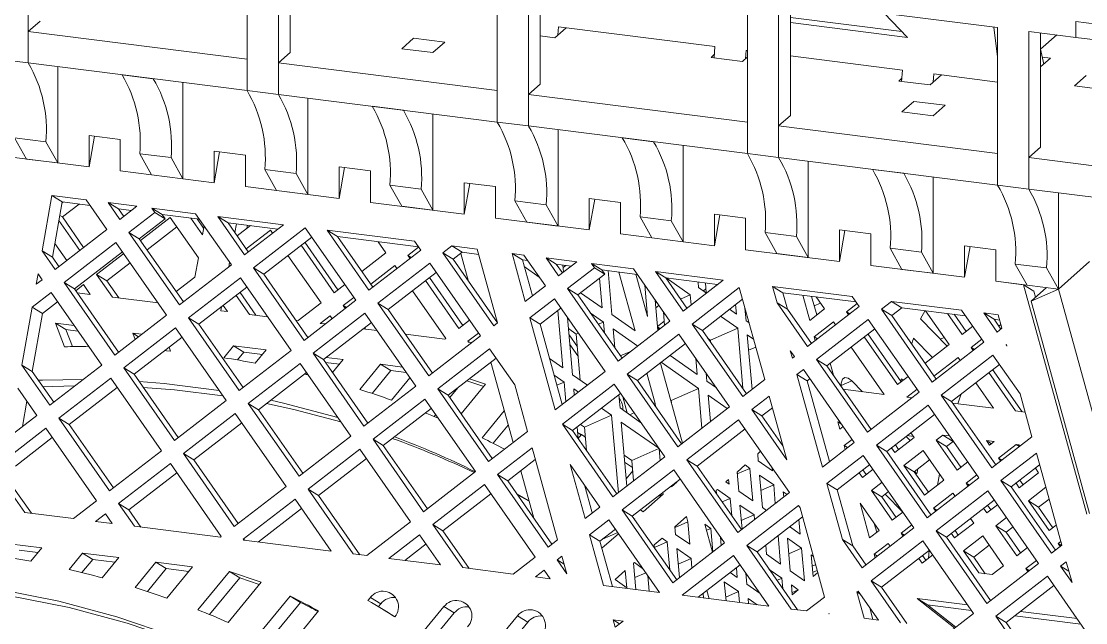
# Model space of a CAD drawing. Header units: millimetres. Extents: x 6136 to 7046, y 1563 to 2173.
# Drawn here: x 6877.74 to 6912.13, y 1695.56 to 1714.99 of the extents above; entities that cross this region are included whole.
import ezdxf

# ---------------------------------------------------------------- set-up
doc = ezdxf.new("R2010")
doc.units = ezdxf.units.MM
doc.header["$LTSCALE"] = 0.5
doc.layers.get('0').update_dxf_attribs({"color": 255})

# ---------------------------------------------------------------- blocks, each defined once
blk = doc.blocks.new('eiffel')
at = {"color": 3, "linetype": 'Continuous', "lineweight": 15}
for p, q in [((-17.86, -141.436), (-17.86, -134.365)), ((-8.038, -135.602), (-8.038, -142.673)), ((-6.635, -142.85), (-6.635, -135.779)), ((-6.105, -140.968), (-6.105, -135.846)), ((3.187, -137.017), (3.187, -144.088)), ((4.59, -144.264), (4.59, -137.193)), ((5.12, -142.383), (5.12, -137.26)), ((14.412, -138.431), (14.412, -145.502)), ((15.815, -138.608), (25.637, -139.845)), ((15.815, -145.679), (15.815, -138.608)), ((16.345, -143.797), (16.345, -138.674)), ((21.348, -140.032), (16.345, -139.401)), ((21.597, -140.288), (20.543, -139.203)), ((-17.86, -140.022), (-17.33, -139.554)), ((6.281, -139.853), (5.77, -140.303)), ((5.938, -139.81), (5.91, -140.18)), ((5.938, -139.81), (12.953, -140.694)), ((21.597, -140.288), (16.345, -139.626)), ((25.637, -141.16), (25.477, -139.825)), ((25.637, -139.845), (25.637, -146.916)), ((29.145, -140.287), (29.145, -139.58)), ((29.145, -139.58), (30.548, -139.757)), ((-17.86, -140.022), (-8.038, -141.259)), ((-17.86, -141.436), (-17.86, -140.022)), ((-0.57, -140.329), (-1.1, -140.797)), ((0.834, -140.506), (-0.57, -140.329)), ((5.77, -140.303), (5.12, -140.221)), ((27.04, -140.022), (29.145, -140.287)), ((27.04, -147.093), (27.04, -140.022)), ((27.57, -145.211), (27.57, -140.089)), ((28.298, -140.18), (27.571, -140.822)), ((30.548, -140.464), (29.145, -140.287)), ((0.303, -140.974), (-1.1, -140.797)), ((0.834, -140.506), (0.303, -140.974)), ((12.915, -141.203), (12.953, -140.694)), ((14.357, -140.871), (14.329, -141.241)), ((14.357, -140.871), (14.412, -140.878)), ((27.71, -141.491), (27.571, -140.822)), ((-19.263, -141.259), (-17.86, -141.436)), ((-8.038, -142.673), (-8.038, -141.259)), ((-6.635, -141.436), (-6.105, -140.968)), ((12.786, -141.187), (12.926, -141.064)), ((14.189, -141.364), (12.786, -141.187)), ((14.412, -141.168), (14.189, -141.364)), ((16.345, -141.121), (21.372, -141.755)), ((27.57, -141.615), (28.014, -141.223)), ((28.014, -141.223), (27.645, -141.177)), ((-17.86, -141.436), (-8.038, -142.673)), ((-16.534, -142.388), (-16.534, -141.603)), ((-6.635, -141.436), (3.187, -142.673)), ((-6.635, -142.85), (-6.635, -141.436)), ((21.334, -142.264), (21.372, -141.755)), ((-12.248, -142.143), (-13.651, -141.966)), ((-10.922, -143.095), (-10.922, -142.31)), ((21.205, -142.248), (21.344, -142.125)), ((22.608, -142.425), (21.205, -142.248)), ((23.118, -141.975), (22.608, -142.425)), ((22.775, -141.931), (22.747, -142.302)), ((22.775, -141.931), (25.637, -142.292)), ((29.614, -141.994), (29.084, -142.462)), ((-16.534, -144.509), (-16.534, -142.388)), ((-8.038, -142.673), (-6.635, -142.85)), ((3.187, -144.088), (3.187, -142.673)), ((4.59, -142.85), (5.12, -142.383)), ((29.084, -142.462), (30.47, -142.636)), ((-10.922, -145.217), (-10.922, -143.095)), ((-6.635, -142.85), (3.187, -144.088)), ((-5.309, -143.802), (-5.309, -143.017)), ((4.59, -142.85), (14.412, -144.088)), ((4.59, -144.264), (4.59, -142.85)), ((21.88, -143.158), (21.35, -143.626)), ((23.284, -143.335), (21.88, -143.158)), ((-1.023, -143.557), (-2.426, -143.381)), ((0.303, -144.509), (0.303, -143.724)), ((22.753, -143.802), (21.35, -143.626)), ((23.284, -143.335), (22.753, -143.802)), ((-5.309, -145.924), (-5.309, -143.802)), ((3.187, -144.088), (4.59, -144.264)), ((14.412, -145.502), (14.412, -144.088)), ((15.815, -144.264), (16.345, -143.797)), ((-16.534, -145.924), (-16.534, -144.509)), ((-13.728, -144.863), (-15.131, -144.686)), ((-15.131, -144.686), (-15.131, -146.1)), ((-15.131, -146.1), (-14.885, -144.717)), ((0.303, -146.631), (0.303, -144.509)), ((4.59, -144.264), (14.412, -145.502)), ((5.916, -145.217), (5.916, -144.431)), ((15.815, -144.264), (25.637, -145.502)), ((15.815, -145.679), (15.815, -144.264)), ((-17.064, -144.977), (-18.468, -144.8)), ((-18.468, -144.8), (-17.937, -145.747)), ((-17.064, -144.977), (-16.534, -145.924)), ((-13.728, -146.277), (-13.728, -144.863)), ((10.202, -144.972), (8.799, -144.795)), ((11.528, -145.924), (11.528, -145.139)), ((-15.131, -146.1), (-19.34, -145.57)), ((-11.452, -145.684), (-12.855, -145.507)), ((-12.855, -145.507), (-12.325, -146.454)), ((-10.922, -146.631), (-10.922, -145.217)), ((-8.115, -145.57), (-9.519, -145.393)), ((-9.519, -145.393), (-9.519, -146.807)), ((-9.519, -146.807), (-9.273, -145.424)), ((-8.115, -146.984), (-8.115, -145.57)), ((5.916, -147.338), (5.916, -145.217)), ((14.412, -145.502), (15.815, -145.679)), ((15.815, -145.679), (25.637, -146.916)), ((25.637, -146.916), (25.637, -145.502)), ((27.04, -145.679), (27.57, -145.211)), ((27.04, -145.679), (30.548, -146.121)), ((27.04, -147.093), (27.04, -145.679)), ((-16.534, -145.924), (-17.937, -145.747)), ((-11.452, -145.684), (-10.922, -146.631)), ((-5.309, -147.338), (-5.309, -145.924)), ((-2.503, -146.277), (-3.906, -146.1)), ((-3.906, -146.1), (-3.906, -147.515)), ((-3.906, -147.515), (-3.661, -146.131)), ((11.528, -148.045), (11.528, -145.924)), ((17.141, -146.631), (17.141, -145.846)), ((-9.519, -146.807), (-13.728, -146.277)), ((-10.922, -146.631), (-12.325, -146.454)), ((-5.84, -146.391), (-7.243, -146.215)), ((-7.243, -146.215), (-6.712, -147.161)), ((-5.84, -146.391), (-5.309, -147.338)), ((-2.503, -147.691), (-2.503, -146.277)), ((0.303, -148.045), (0.303, -146.631)), ((17.141, -148.752), (17.141, -146.631)), ((21.427, -146.386), (20.024, -146.209)), ((22.753, -147.338), (22.753, -146.553)), ((-3.906, -147.515), (-8.115, -146.984)), ((-0.227, -147.098), (-1.63, -146.922)), ((-1.63, -146.922), (-1.1, -147.868)), ((-0.227, -147.098), (0.303, -148.045)), ((3.11, -146.984), (1.706, -146.807)), ((1.706, -146.807), (1.706, -148.222)), ((1.706, -148.222), (1.952, -146.838)), ((3.11, -148.398), (3.11, -146.984)), ((25.637, -146.916), (27.04, -147.093)), ((27.04, -147.093), (30.548, -147.535)), ((-17.235, -149.87), (-16.794, -147.386)), ((-16.794, -147.386), (-15.259, -147.579)), ((-16.331, -147.67), (-16.794, -147.386)), ((-14.33, -148.911), (-15.259, -147.579)), ((-5.309, -147.338), (-6.712, -147.161)), ((5.916, -148.752), (5.916, -147.338)), ((8.722, -147.691), (7.319, -147.515)), ((7.319, -147.515), (7.319, -148.929)), ((7.319, -148.929), (7.564, -147.546)), ((22.753, -149.459), (22.753, -147.338)), ((28.366, -147.26), (28.366, -148.045)), ((-16.772, -150.155), (-16.331, -147.67)), ((-16.339, -147.711), (-16.292, -147.675)), ((-16.331, -147.67), (-15.086, -147.827)), ((-16.327, -148.344), (-15.578, -147.765)), ((-14.267, -147.704), (-12.979, -147.866)), ((-14.267, -147.704), (-13.742, -148.456)), ((-13.804, -147.988), (-14.267, -147.704)), ((-13.804, -147.988), (-13.571, -148.323)), ((-13.804, -147.988), (-13.231, -148.061)), ((-13.742, -148.456), (-12.979, -147.866)), ((-12.316, -147.95), (-10.348, -148.198)), ((-12.316, -147.95), (-12.182, -148.142)), ((-11.854, -148.234), (-12.316, -147.95)), ((1.706, -148.222), (-2.503, -147.691)), ((0.303, -148.045), (-1.1, -147.868)), ((5.385, -147.806), (3.982, -147.629)), ((3.982, -147.629), (4.513, -148.575)), ((5.385, -147.806), (5.916, -148.752)), ((8.722, -149.106), (8.722, -147.691)), ((11.528, -149.459), (11.528, -148.045)), ((28.366, -151.58), (28.366, -148.045)), ((-15.542, -149.848), (-16.479, -148.505)), ((-16.327, -148.344), (-16.439, -148.276)), ((-15.371, -149.715), (-16.327, -148.344)), ((-12.182, -148.142), (-13.338, -149.036)), ((-11.72, -148.426), (-12.875, -149.32)), ((-12.817, -149.404), (-11.484, -148.373)), ((-11.72, -148.426), (-12.182, -148.142)), ((-11.854, -148.234), (-10.175, -148.446)), ((-11.854, -148.234), (-11.72, -148.426)), ((-11.484, -148.373), (-10.225, -150.178)), ((-10.041, -149.144), (-10.563, -148.397)), ((-8.743, -150.498), (-10.348, -148.198)), ((-9.988, -148.842), (-10.273, -148.433)), ((-9.356, -148.323), (-6.41, -148.694)), ((-9.356, -148.323), (-8.155, -150.044)), ((-8.894, -148.607), (-9.356, -148.323)), ((7.319, -148.929), (3.11, -148.398)), ((10.998, -148.513), (9.595, -148.336)), ((9.595, -148.336), (10.125, -149.282)), ((10.998, -148.513), (11.528, -149.459)), ((14.335, -148.398), (12.931, -148.222)), ((12.931, -148.222), (12.931, -149.636)), ((12.931, -149.636), (13.177, -148.253)), ((14.335, -149.813), (14.335, -148.398)), ((-16.652, -150.706), (-14.33, -148.911)), ((-12.526, -149.821), (-11.193, -148.79)), ((-9.97, -148.74), (-10.041, -149.144)), ((-8.894, -148.607), (-7.984, -149.911)), ((-8.894, -148.607), (-6.661, -148.888)), ((-8.589, -149.043), (-8.52, -148.654)), ((-8.481, -149.199), (-7.881, -148.735)), ((-8.155, -150.044), (-6.41, -148.694)), ((-6.992, -148.939), (-8.076, -149.778)), ((-8.044, -148.861), (-8.018, -148.717)), ((-5.429, -148.828), (-7.751, -150.623)), ((-6.899, -149.072), (-6.992, -148.939)), ((-3.156, -152.086), (-5.429, -148.828)), ((-4.445, -148.942), (-0.526, -149.435)), ((-4.445, -148.942), (-2.568, -151.631)), ((-3.983, -149.226), (-4.445, -148.942)), ((5.916, -148.752), (4.513, -148.575)), ((17.141, -150.166), (17.141, -148.752)), ((19.947, -149.106), (18.544, -148.929)), ((18.544, -148.929), (18.544, -150.343)), ((18.544, -150.343), (18.789, -148.96)), ((-13.926, -149.49), (-16.248, -151.285)), ((-11.653, -152.748), (-13.926, -149.49)), ((-13.338, -149.036), (-11.065, -152.293)), ((-12.875, -149.32), (-13.338, -149.036)), ((-12.875, -149.32), (-10.893, -152.16)), ((-5.138, -149.245), (-7.288, -150.907)), ((-5.444, -149.482), (-3.959, -151.61)), ((-3.983, -149.226), (-2.397, -151.499)), ((-3.983, -149.226), (-0.353, -149.683)), ((-1.809, -149.948), (-2.152, -149.457)), ((-0.247, -149.836), (-0.526, -149.435)), ((12.931, -149.636), (8.722, -149.106)), ((11.528, -149.459), (10.125, -149.282)), ((16.61, -149.22), (15.207, -149.043)), ((15.207, -149.043), (15.738, -149.989)), ((16.61, -149.22), (17.141, -150.166)), ((19.947, -150.52), (19.947, -149.106)), ((22.753, -150.873), (22.753, -149.459)), ((-17.235, -149.87), (-16.652, -150.706)), ((-17.235, -149.87), (-16.772, -150.155)), ((-16.663, -149.539), (-16.13, -150.302)), ((-13.635, -149.907), (-15.785, -151.569)), ((-5.616, -149.614), (-4.131, -151.743)), ((-2.894, -150.786), (-1.809, -149.948)), ((-2.568, -151.631), (-0.247, -149.836)), ((-0.339, -149.703), (-0.817, -150.073)), ((1.152, -149.647), (0.746, -149.961)), ((0.746, -149.961), (3.028, -153.232)), ((1.208, -150.246), (0.746, -149.961)), ((1.152, -149.647), (2.293, -149.79)), ((1.615, -149.931), (1.152, -149.647)), ((1.615, -149.931), (1.208, -150.246)), ((1.9, -151.238), (1.553, -149.979)), ((1.615, -149.931), (2.357, -150.025)), ((3.204, -153.095), (2.293, -149.79)), ((18.544, -150.343), (14.335, -149.813)), ((22.223, -149.927), (20.82, -149.75)), ((20.82, -149.75), (21.35, -150.697)), ((22.223, -149.927), (22.753, -150.873)), ((25.559, -149.813), (24.156, -149.636)), ((24.156, -149.636), (24.156, -151.05)), ((24.156, -151.05), (24.402, -149.667)), ((25.559, -151.227), (25.559, -149.813)), ((-16.772, -150.155), (-16.48, -150.573)), ((-14.789, -150.928), (-13.576, -149.991)), ((-14.326, -151.213), (-13.285, -150.408)), ((-10.225, -150.178), (-10.378, -151.042)), ((-8.864, -150.592), (-8.826, -150.379)), ((-4.719, -152.197), (-6.204, -150.069)), ((0.158, -150.416), (-2.164, -152.211)), ((-0.817, -150.073), (-0.724, -150.205)), ((-0.669, -150.163), (-0.817, -150.073)), ((2.44, -153.686), (0.158, -150.416)), ((1.208, -150.246), (3.199, -153.099)), ((3.855, -149.987), (4.385, -150.054)), ((4.447, -152.134), (3.855, -149.987)), ((4.317, -150.272), (3.855, -149.987)), ((4.764, -151.89), (4.317, -150.272)), ((4.317, -150.272), (4.558, -150.302)), ((5.349, -151.437), (4.385, -150.054)), ((5.377, -150.179), (6.752, -150.352)), ((5.377, -150.179), (5.937, -150.982)), ((5.839, -150.463), (5.377, -150.179)), ((5.937, -150.982), (6.752, -150.352)), ((7.415, -150.436), (9.296, -150.673)), ((7.415, -150.436), (7.549, -150.628)), ((7.878, -150.72), (7.415, -150.436)), ((17.141, -150.166), (15.738, -149.989)), ((26.432, -150.457), (27.835, -150.634)), ((26.963, -151.404), (26.432, -150.457)), ((28.366, -151.58), (29.769, -150.343)), ((-17.499, -151.361), (-17.418, -150.904)), ((-17.24, -151.16), (-17.418, -150.904)), ((-14.08, -151.944), (-14.789, -150.928)), ((-14.326, -151.213), (-14.789, -150.928)), ((-11.065, -152.293), (-8.743, -150.498)), ((-7.751, -150.623), (-5.478, -153.881)), ((-7.288, -150.907), (-7.751, -150.623)), ((-7.288, -150.907), (-5.306, -153.748)), ((-1.405, -150.527), (-2.49, -151.366)), ((0.449, -150.833), (-1.702, -152.495)), ((-1.312, -150.66), (-1.405, -150.527)), ((4.399, -150.569), (5.073, -151.041)), ((5.839, -150.463), (6.109, -150.85)), ((5.839, -150.463), (6.501, -150.547)), ((6.163, -150.807), (6.137, -150.501)), ((6.273, -150.518), (6.147, -150.616)), ((7.549, -150.628), (6.342, -151.562)), ((6.465, -150.542), (6.468, -150.572)), ((8.012, -150.912), (6.804, -151.846)), ((8.012, -150.912), (7.549, -150.628)), ((7.878, -150.72), (9.468, -150.921)), ((7.878, -150.72), (8.012, -150.912)), ((8.331, -152.728), (8.158, -150.755)), ((8.649, -150.817), (9.378, -153.461)), ((10.936, -153.024), (9.296, -150.673)), ((9.934, -152.816), (9.409, -150.913)), ((10.288, -150.798), (13.322, -151.18)), ((10.288, -150.798), (11.524, -152.57)), ((10.75, -151.082), (10.288, -150.798)), ((24.156, -151.05), (19.947, -150.52)), ((22.753, -150.873), (21.35, -150.697)), ((27.835, -150.634), (28.366, -151.58)), ((-17.499, -151.361), (-17.24, -151.16)), ((-16.248, -151.285), (-13.975, -154.543)), ((-15.785, -151.569), (-16.248, -151.285)), ((-15.726, -151.653), (-15.376, -151.383)), ((-15.376, -151.383), (-15.072, -151.819)), ((-13.79, -151.981), (-14.326, -151.213)), ((-10.378, -151.042), (-11.22, -151.693)), ((-8.339, -151.078), (-10.661, -152.873)), ((-6.066, -154.335), (-8.339, -151.078)), ((-4.131, -151.743), (-3.653, -151.373)), ((-0.029, -151.202), (1.465, -153.343)), ((0.143, -151.069), (1.637, -153.21)), ((7.783, -151.089), (7.901, -152.427)), ((9.811, -151.412), (9.934, -152.816)), ((10.75, -151.082), (11.696, -152.437)), ((10.75, -151.082), (13.07, -151.374)), ((10.764, -151.084), (11.848, -151.843)), ((11.524, -152.57), (13.322, -151.18)), ((12.223, -151.512), (12.202, -151.265)), ((12.53, -151.306), (12.569, -151.754)), ((28.366, -151.58), (25.559, -151.227)), ((25.559, -151.227), (26.804, -151.384)), ((29.646, -161.687), (26.804, -151.384)), ((27.266, -151.668), (26.804, -151.384)), ((28.366, -151.58), (26.963, -151.404)), ((-16.835, -151.739), (-17.683, -152.395)), ((-14.562, -154.997), (-16.835, -151.739)), ((-15.785, -151.569), (-13.803, -154.41)), ((-15.072, -151.819), (-15.663, -151.745)), ((-15.105, -151.815), (-15.085, -151.8)), ((-8.048, -151.495), (-10.198, -153.157)), ((-8.525, -151.864), (-7.929, -152.719)), ((-8.354, -151.731), (-7.639, -152.756)), ((0.877, -153.797), (-0.617, -151.656)), ((4.447, -152.134), (5.349, -151.437)), ((6.342, -151.562), (8.614, -154.819)), ((6.804, -151.846), (6.342, -151.562)), ((6.804, -151.846), (8.786, -154.687)), ((7.901, -152.427), (6.931, -151.748)), ((11.414, -152.033), (11.848, -151.843)), ((11.848, -151.843), (11.887, -152.289)), ((14.049, -151.51), (11.928, -153.149)), ((12.574, -151.758), (12.223, -151.512)), ((12.553, -151.57), (12.436, -151.661)), ((15.189, -155.643), (14.049, -151.51)), ((15.543, -151.46), (19.117, -151.91)), ((15.543, -151.46), (15.748, -152.204)), ((16.005, -151.744), (15.543, -151.46)), ((16.005, -151.744), (19.29, -152.158)), ((16.005, -151.744), (16.21, -152.488)), ((17.209, -152.985), (16.898, -151.857)), ((27.829, -151.513), (27.142, -152.118)), ((27.142, -152.118), (28.366, -151.58)), ((27.342, -151.942), (27.266, -151.668)), ((28.366, -151.58), (31.02, -161.203)), ((-16.545, -152.156), (-17.22, -152.679)), ((-12.034, -152.202), (-14.08, -151.944)), ((-8.921, -152.594), (-9.113, -152.318)), ((-5.749, -152.994), (-4.719, -152.197)), ((-5.478, -153.881), (-3.156, -152.086)), ((-3.249, -151.953), (-3.726, -152.322)), ((-3.726, -152.322), (-3.634, -152.455)), ((-3.579, -152.413), (-3.726, -152.322)), ((-2.164, -152.211), (0.118, -155.481)), ((-1.702, -152.495), (-2.164, -152.211)), ((5.754, -152.016), (4.65, -152.87)), ((8.027, -155.274), (5.754, -152.016)), ((10.393, -153.444), (10.273, -152.073)), ((10.279, -152.138), (10.356, -152.192)), ((10.303, -152.417), (10.439, -152.312)), ((14.195, -152.039), (12.391, -153.434)), ((13.886, -152.278), (13.923, -152.702)), ((15.748, -152.204), (17.111, -154.157)), ((15.748, -152.204), (16.21, -152.488)), ((17.111, -154.157), (19.433, -152.362)), ((17.526, -152.74), (17.296, -151.907)), ((17.413, -152.333), (17.688, -152.212)), ((17.87, -152.474), (17.492, -151.931)), ((19.34, -152.229), (18.863, -152.599)), ((19.433, -152.362), (19.117, -151.91)), ((20.884, -152.133), (20.425, -152.487)), ((20.884, -152.133), (24.028, -152.529)), ((21.346, -152.417), (20.884, -152.133)), ((27.142, -152.118), (29.769, -161.644)), ((-18.143, -154.988), (-17.683, -152.395)), ((-17.22, -152.679), (-17.683, -152.395)), ((-17.681, -155.272), (-17.22, -152.679)), ((-13.975, -154.543), (-11.653, -152.748)), ((-9.213, -152.557), (-9.18, -152.369)), ((-9.213, -152.557), (-8.921, -152.594)), ((-7.929, -152.719), (-7.123, -152.821)), ((-2.752, -152.665), (-5.074, -154.46)), ((-4.314, -152.776), (-4.757, -153.119)), ((-4.222, -152.909), (-4.314, -152.776)), ((-0.47, -155.936), (-2.752, -152.665)), ((-1.702, -152.495), (0.289, -155.348)), ((6.045, -152.433), (5.112, -153.154)), ((5.911, -152.537), (6.137, -155.121)), ((7.359, -152.641), (7.956, -153.059)), ((9.378, -153.461), (8.331, -152.728)), ((10.644, -152.606), (10.697, -153.209)), ((13.213, -152.798), (13.978, -153.334)), ((13.923, -152.702), (13.616, -152.487)), ((14.353, -153.003), (14.303, -152.432)), ((16.21, -152.488), (17.283, -154.025)), ((17.209, -152.985), (17.87, -152.474)), ((18.863, -152.599), (18.955, -152.732)), ((19.01, -152.689), (18.863, -152.599)), ((20.425, -152.487), (22.707, -155.758)), ((20.888, -152.772), (20.425, -152.487)), ((21.346, -152.417), (20.888, -152.772)), ((20.888, -152.772), (22.879, -155.625)), ((21.346, -152.417), (24.201, -152.777)), ((22.385, -152.548), (22.183, -152.914)), ((23.466, -154.074), (22.403, -152.55)), ((23.395, -152.675), (24.054, -153.62)), ((23.685, -152.712), (24.226, -153.487)), ((25.029, -153.963), (24.028, -152.529)), ((25.02, -152.654), (25.669, -152.736)), ((25.02, -152.654), (25.617, -153.508)), ((25.483, -152.938), (25.02, -152.654)), ((25.669, -152.736), (25.835, -153.339)), ((-15.801, -153.222), (-16.628, -153.118)), ((-16.229, -154.167), (-16.628, -153.118)), ((-16.165, -153.402), (-16.628, -153.118)), ((-10.661, -152.873), (-8.388, -156.13)), ((-10.198, -153.157), (-10.661, -152.873)), ((-10.198, -153.157), (-8.216, -155.997)), ((-5.841, -152.982), (-5.749, -152.994)), ((-4.757, -153.119), (-4.529, -153.147)), ((-2.461, -153.082), (-4.611, -154.744)), ((-2.767, -153.319), (-2.728, -153.374)), ((1.465, -153.343), (1.943, -152.974)), ((3.028, -153.232), (3.204, -153.095)), ((5.79, -157.003), (4.65, -152.87)), ((4.65, -152.87), (5.112, -153.154)), ((6.106, -156.758), (5.112, -153.154)), ((6.567, -155.422), (6.343, -152.861)), ((7.956, -153.059), (7.722, -153.162)), ((7.956, -153.059), (8, -153.559)), ((8.614, -154.819), (10.936, -153.024)), ((10.68, -153.018), (10.376, -153.253)), ((10.513, -153.351), (10.377, -153.268)), ((10.378, -153.278), (10.459, -153.393)), ((11.928, -153.149), (14.201, -156.407)), ((12.391, -153.434), (11.928, -153.149)), ((14.486, -153.096), (14.353, -153.003)), ((18.275, -153.053), (17.412, -153.72)), ((19.837, -152.942), (17.515, -154.737)), ((18.368, -153.186), (18.275, -153.053)), ((22.119, -156.212), (19.837, -152.942)), ((22.183, -152.914), (23.381, -154.14)), ((24.054, -153.62), (24.532, -153.25)), ((25.483, -152.938), (25.788, -153.376)), ((25.483, -152.938), (25.733, -152.97)), ((25.789, -153.171), (25.696, -153.243)), ((-15.876, -154.163), (-16.165, -153.402)), ((-15.628, -153.47), (-16.165, -153.402)), ((-11.248, -153.327), (-13.57, -155.122)), ((-12.762, -153.605), (-13.172, -153.553)), ((-13.172, -153.553), (-13.064, -153.838)), ((-12.906, -153.717), (-13.172, -153.553)), ((-10.958, -153.744), (-13.108, -155.406)), ((-8.976, -156.585), (-11.248, -153.327)), ((-2.823, -153.362), (-2.212, -153.439)), ((-0.93, -153.601), (0.843, -153.824)), ((0.118, -155.481), (2.44, -153.686)), ((0.843, -153.824), (0.877, -153.797)), ((2.347, -153.553), (1.869, -153.922)), ((6.386, -153.355), (6.732, -153.597)), ((6.411, -153.633), (6.782, -154.165)), ((6.828, -153.555), (6.732, -153.597)), ((6.732, -153.597), (6.913, -155.664)), ((8.386, -153.36), (9.496, -154.138)), ((8.461, -154.221), (8.386, -153.36)), ((11.341, -153.604), (9.019, -155.399)), ((13.614, -156.861), (11.341, -153.604)), ((12.391, -153.434), (12.391, -153.433)), ((12.391, -153.434), (14.373, -156.274)), ((12.642, -153.793), (12.754, -153.872)), ((12.754, -153.872), (13.978, -153.334)), ((13.978, -153.334), (14.215, -156.048)), ((14.622, -156.081), (14.408, -153.635)), ((14.408, -153.635), (14.689, -153.831)), ((17.458, -153.889), (17.412, -153.72)), ((17.412, -153.72), (17.559, -153.811)), ((20.128, -153.359), (17.978, -155.021)), ((19.651, -153.728), (21.145, -155.869)), ((19.822, -153.595), (21.316, -155.736)), ((22.718, -154.652), (21.869, -153.782)), ((23.072, -153.823), (23.24, -153.749)), ((25.617, -153.508), (25.835, -153.339)), ((-11.467, -154.362), (-11.533, -154.189)), ((-9.087, -154.662), (-8.644, -154.124)), ((-8.644, -154.124), (-7.176, -154.309)), ((-8.182, -154.408), (-8.644, -154.124)), ((2.844, -154.266), (0.522, -156.061)), ((1.869, -153.922), (1.893, -153.956)), ((1.933, -153.961), (1.869, -153.922)), ((1.893, -153.956), (2.062, -153.978)), ((3.973, -155.884), (2.844, -154.266)), ((6.448, -154.065), (6.804, -154.575)), ((11.632, -154.021), (9.481, -155.683)), ((12.754, -153.872), (12.763, -153.966)), ((14.787, -154.188), (14.469, -154.328)), ((20.545, -156.306), (19.063, -154.182)), ((22.382, -154.913), (23.466, -154.074)), ((22.707, -155.758), (25.029, -153.963)), ((24.936, -153.83), (24.459, -154.199)), ((24.459, -154.199), (24.551, -154.332)), ((24.459, -154.199), (24.606, -154.29)), ((26.038, -154.075), (26.021, -154.088)), ((26.021, -154.088), (26.055, -154.137)), ((26.021, -154.088), (26.046, -154.103)), ((26.038, -154.075), (26.055, -154.137)), ((-8.473, -154.761), (-8.182, -154.408)), ((-8.388, -156.13), (-6.066, -154.335)), ((-8.182, -154.408), (-7.344, -154.514)), ((-7.176, -154.309), (-7.668, -154.907)), ((-5.074, -154.46), (-2.792, -157.731)), ((-4.611, -154.744), (-5.074, -154.46)), ((-4.611, -154.744), (-2.62, -157.598)), ((-4.486, -154.648), (-3.72, -154.744)), ((-4.203, -155.33), (-3.72, -154.744)), ((3.135, -154.682), (0.985, -156.345)), ((6.137, -155.121), (5.539, -154.702)), ((6.804, -154.575), (6.818, -154.577)), ((9.208, -154.361), (8.711, -154.579)), ((12.16, -155.409), (10.94, -154.555)), ((12.097, -154.688), (12.16, -155.409)), ((16.523, -154.612), (16.339, -154.348)), ((16.339, -154.348), (16.432, -154.683)), ((16.432, -154.683), (16.523, -154.612)), ((17.515, -154.737), (19.797, -158.007)), ((17.978, -155.021), (17.515, -154.737)), ((23.871, -154.654), (22.786, -155.492)), ((25.433, -154.542), (23.111, -156.337)), ((23.963, -154.786), (23.871, -154.654)), ((26.647, -156.281), (25.433, -154.542)), ((-18.143, -154.988), (-16.884, -156.792)), ((-18.143, -154.988), (-17.681, -155.272)), ((-16.884, -156.792), (-14.562, -154.997)), ((-13.57, -155.122), (-11.297, -158.38)), ((-13.108, -155.406), (-13.57, -155.122)), ((-5.662, -154.915), (-7.983, -156.71)), ((-3.38, -158.185), (-5.662, -154.915)), ((-4.524, -154.869), (-3.889, -154.949)), ((-2.982, -156.086), (-2.05, -154.955)), ((-2.05, -154.955), (-1.068, -155.078)), ((-1.587, -155.239), (-2.05, -154.955)), ((3.895, -158.468), (2.9, -154.864)), ((10.526, -154.961), (10.519, -154.881)), ((11.5, -158.495), (10.526, -154.961)), ((10.537, -154.866), (12.215, -156.041)), ((16.928, -155.191), (16.634, -155.418)), ((19.209, -158.462), (16.928, -155.191)), ((17.978, -155.021), (19.969, -157.875)), ((18.27, -155.44), (18.124, -154.908)), ((25.724, -154.959), (23.574, -156.621)), ((25.418, -155.196), (26.737, -157.087)), ((-17.681, -155.272), (-16.713, -156.659)), ((-14.158, -155.576), (-16.48, -157.371)), ((-11.885, -158.834), (-14.158, -155.576)), ((-13.108, -155.406), (-11.126, -158.247)), ((-5.371, -155.331), (-7.521, -156.994)), ((-5.37, -155.412), (-5.34, -155.376)), ((-2.431, -156.263), (-1.587, -155.239)), ((-1.587, -155.239), (-0.895, -155.326)), ((-0.733, -155.559), (-1.56, -156.562)), ((1.827, -155.694), (2.584, -155.95)), ((1.942, -155.605), (2.666, -155.85)), ((5.742, -155.438), (6.192, -155.753)), ((5.79, -157.003), (8.027, -155.274)), ((7.232, -155.888), (6.567, -155.422)), ((9.019, -155.399), (11.292, -158.656)), ((9.481, -155.683), (9.019, -155.399)), ((9.481, -155.683), (11.463, -158.524)), ((9.901, -155.358), (10.275, -156.714)), ((12.59, -155.711), (12.559, -155.35)), ((13.021, -156.012), (12.59, -155.711)), ((14.201, -156.407), (15.189, -155.643)), ((16.634, -155.418), (17.779, -159.568)), ((17.097, -155.702), (16.634, -155.418)), ((17.218, -155.608), (17.097, -155.702)), ((17.097, -155.702), (18.096, -159.323)), ((18.624, -155.913), (19.104, -155.702)), ((19.575, -156.184), (19.104, -155.702)), ((21.145, -155.869), (21.622, -155.5)), ((21.397, -155.674), (21.327, -155.603)), ((25.246, -155.328), (26.448, -157.05)), ((-17.472, -157.246), (-18.327, -156.022)), ((-13.867, -155.993), (-16.018, -157.656)), ((-2.792, -157.731), (-0.47, -155.936)), ((0.522, -156.061), (2.795, -159.318)), ((0.985, -156.345), (0.522, -156.061)), ((1.056, -156.448), (1.416, -156.011)), ((2.666, -155.85), (1.569, -157.182)), ((4.547, -157.964), (3.973, -155.884)), ((5.868, -155.895), (6.192, -155.753)), ((8.431, -155.853), (6.109, -157.648)), ((6.192, -155.753), (6.269, -156.632)), ((6.622, -156.054), (6.83, -156.199)), ((6.647, -156.34), (6.622, -156.054)), ((10.704, -159.111), (8.431, -155.853)), ((12.215, -156.041), (10.992, -156.579)), ((12.215, -156.041), (12.371, -157.822)), ((12.93, -155.882), (12.936, -155.953)), ((18.714, -156.076), (20.545, -156.306)), ((22.026, -156.079), (21.566, -156.435)), ((25.456, -156.925), (24.659, -155.783)), ((-18.12, -157.747), (-17.918, -156.608)), ((-11.297, -158.38), (-8.976, -156.585)), ((-0.066, -156.515), (-2.387, -158.31)), ((2.207, -159.773), (-0.066, -156.515)), ((0.985, -156.345), (2.967, -159.185)), ((8.722, -156.27), (6.572, -157.932)), ((8.697, -156.913), (8.646, -156.329)), ((8.664, -156.531), (8.7, -156.535)), ((8.819, -156.409), (9.02, -157.14)), ((10.967, -156.562), (10.992, -156.579)), ((10.992, -156.579), (11.001, -156.685)), ((12.646, -156.343), (13.506, -156.945)), ((12.75, -157.529), (12.646, -156.343)), ((15.392, -156.379), (14.606, -156.986)), ((16.182, -159.246), (15.392, -156.379)), ((19.797, -158.007), (22.119, -156.212)), ((21.794, -156.464), (21.566, -156.435)), ((23.111, -156.337), (25.384, -159.595)), ((23.111, -156.337), (23.574, -156.621)), ((23.574, -156.621), (25.556, -159.462)), ((23.856, -156.724), (24.005, -156.288)), ((26.647, -156.281), (27.178, -158.208)), ((-7.983, -156.71), (-5.701, -159.98)), ((-7.521, -156.994), (-7.983, -156.71)), ((-7.521, -156.994), (-5.53, -159.847)), ((0.225, -156.932), (-1.925, -158.594)), ((2.507, -158.258), (3.503, -157.05)), ((7.871, -156.928), (8.322, -157.244)), ((9.623, -157.561), (8.697, -156.913)), ((9.323, -157.132), (9.131, -157.217)), ((10.275, -156.714), (10.218, -156.739)), ((10.275, -156.714), (10.286, -156.836)), ((11.292, -158.656), (13.614, -156.861)), ((14.606, -156.986), (16.182, -159.246)), ((15.068, -157.27), (14.606, -156.986)), ((15.538, -156.908), (15.068, -157.27)), ((22.523, -156.792), (20.202, -158.587)), ((24.796, -160.049), (22.523, -156.792)), ((25.456, -156.925), (23.625, -156.694)), ((26.873, -157.104), (26.448, -157.05)), ((-18.715, -158.207), (-17.472, -157.246)), ((-16.48, -157.371), (-14.207, -160.629)), ((-16.018, -157.656), (-16.48, -157.371)), ((-8.571, -157.164), (-10.893, -158.959)), ((-8.28, -157.581), (-10.431, -159.243)), ((-6.289, -160.434), (-8.571, -157.164)), ((0.357, -157.297), (0.423, -157.216)), ((7.098, -157.782), (8.322, -157.244)), ((8.322, -157.244), (8.626, -160.717)), ((8.752, -157.545), (10.432, -158.721)), ((9.004, -160.425), (8.752, -157.545)), ((14.018, -157.441), (11.696, -159.236)), ((16.3, -160.711), (14.018, -157.441)), ((15.068, -157.27), (16.01, -158.62)), ((18.576, -157.553), (18.465, -157.539)), ((18.556, -157.87), (18.465, -157.539)), ((18.642, -157.648), (18.465, -157.539)), ((22.814, -157.209), (20.664, -158.871)), ((-17.068, -157.826), (-18.898, -159.241)), ((-14.795, -161.083), (-17.068, -157.826)), ((-16.018, -157.656), (-14.035, -160.496)), ((2.795, -159.318), (4.547, -157.964)), ((3.004, -158.502), (3.678, -157.683)), ((6.109, -157.648), (8.382, -160.906)), ((6.572, -157.932), (6.109, -157.648)), ((6.572, -157.932), (8.554, -160.773)), ((6.818, -158.285), (6.773, -157.777)), ((6.794, -158.017), (6.959, -158.118)), ((6.924, -157.66), (7.098, -157.782)), ((7.098, -157.782), (7.189, -158.817)), ((14.309, -157.858), (12.159, -159.52)), ((18.556, -157.87), (18.712, -157.749)), ((21.895, -158.242), (21.749, -158.032)), ((-16.777, -158.243), (-18.436, -159.525)), ((-5.701, -159.98), (-3.38, -158.185)), ((-2.387, -158.31), (-0.115, -161.568)), ((-1.925, -158.594), (-2.387, -158.31)), ((6.82, -158.288), (6.959, -158.118)), ((17.779, -159.568), (19.209, -158.462)), ((19.117, -158.329), (18.759, -158.605)), ((21.028, -158.912), (21.895, -158.242)), ((21.054, -158.57), (21.2, -158.78)), ((21.719, -158.379), (21.539, -158.195)), ((21.861, -158.193), (21.586, -158.158)), ((23.188, -158.134), (22.887, -158.367)), ((22.887, -158.367), (23.822, -159.706)), ((22.887, -158.367), (23.35, -158.651)), ((23.486, -158.172), (23.188, -158.134)), ((23.651, -158.419), (23.188, -158.134)), ((23.651, -158.419), (23.35, -158.651)), ((23.659, -158.42), (23.651, -158.419)), ((25.481, -158.423), (25.136, -158.38)), ((25.136, -158.38), (25.277, -158.581)), ((25.136, -158.38), (25.36, -158.517)), ((25.277, -158.581), (25.481, -158.423)), ((25.384, -159.595), (27.178, -158.208)), ((26.473, -158.548), (25.681, -159.161)), ((26.599, -158.564), (26.473, -158.548)), ((26.621, -158.639), (26.473, -158.548)), ((26.641, -158.623), (26.599, -158.564)), ((-14.207, -160.629), (-11.885, -158.834)), ((-10.893, -158.959), (-8.611, -162.229)), ((-10.431, -159.243), (-10.893, -158.959)), ((-2.975, -158.764), (-5.297, -160.559)), ((-0.702, -162.022), (-2.975, -158.764)), ((-1.925, -158.594), (0.057, -161.435)), ((4.75, -158.699), (3.199, -159.898)), ((5.89, -162.832), (4.75, -158.699)), ((8.882, -159.031), (9.228, -159.273)), ((9.228, -159.273), (10.444, -158.738)), ((10.453, -158.751), (10.499, -159.269)), ((14.875, -158.97), (15.005, -158.856)), ((14.903, -159.294), (14.875, -158.97)), ((19.614, -159.041), (17.982, -160.303)), ((18.806, -158.774), (18.759, -158.605)), ((18.907, -158.696), (18.759, -158.605)), ((21.887, -162.299), (19.614, -159.041)), ((20.202, -158.587), (22.475, -161.844)), ((20.202, -158.587), (20.664, -158.871)), ((20.664, -158.871), (22.646, -161.712)), ((20.882, -158.702), (21.028, -158.912)), ((22.3, -158.821), (21.433, -159.492)), ((23.234, -160.161), (22.3, -158.821)), ((23.35, -158.651), (23.993, -159.573)), ((27.381, -158.943), (25.789, -160.174)), ((27.381, -158.943), (28.521, -163.077)), ((-11.481, -159.413), (-13.803, -161.208)), ((-9.199, -162.684), (-11.481, -159.413)), ((-10.431, -159.243), (-8.44, -162.097)), ((-2.684, -159.181), (-4.835, -160.844)), ((4.896, -159.228), (3.662, -160.182)), ((7.794, -161.36), (6.467, -159.458)), ((7.133, -161.872), (6.467, -159.458)), ((8.382, -160.906), (10.704, -159.111)), ((9.228, -159.273), (9.308, -160.189)), ((11.696, -159.236), (13.978, -162.506)), ((12.159, -159.52), (11.696, -159.236)), ((12.159, -159.52), (14.15, -162.373)), ((13.947, -159.789), (14.308, -159.471)), ((14.308, -159.471), (14.528, -159.625)), ((15.538, -159.738), (14.903, -159.294)), ((19.905, -159.458), (18.444, -160.587)), ((21.433, -159.492), (22.367, -160.831)), ((21.433, -159.492), (21.895, -159.776)), ((22.591, -159.238), (21.895, -159.776)), ((23.822, -159.706), (24.299, -159.337)), ((25.681, -159.161), (25.774, -159.294)), ((25.681, -159.161), (25.828, -159.251)), ((27.527, -159.472), (26.251, -160.458)), ((-11.19, -159.83), (-13.34, -161.493)), ((-0.115, -161.568), (2.207, -159.773)), ((3.199, -159.898), (5.472, -163.155)), ((3.662, -160.182), (3.199, -159.898)), ((4.828, -161.854), (4.243, -159.732)), ((11.108, -159.69), (8.786, -161.485)), ((8.975, -160.089), (9.268, -159.733)), ((13.39, -162.961), (11.108, -159.69)), ((14.022, -160.641), (13.947, -159.789)), ((14.528, -159.625), (13.955, -159.877)), ((14.528, -159.625), (14.656, -161.085)), ((14.959, -159.926), (15.593, -160.37)), ((15.086, -161.386), (14.959, -159.926)), ((15.526, -159.602), (15.538, -159.738)), ((19.427, -159.827), (19.573, -160.037)), ((19.573, -160.037), (20.051, -159.668)), ((19.599, -159.695), (19.745, -159.904)), ((21.895, -159.776), (22.539, -160.698)), ((21.913, -159.762), (22.019, -159.87)), ((22.948, -160.382), (23.04, -159.883)), ((24.704, -159.916), (24.226, -160.286)), ((26.615, -160.5), (27.482, -159.83)), ((27.482, -159.83), (27.336, -159.62)), ((-19.052, -160.105), (-18.005, -161.605)), ((-18.589, -160.39), (-17.715, -161.642)), ((-8.611, -162.229), (-6.289, -160.434)), ((2.612, -160.352), (0.29, -162.147)), ((4.885, -163.61), (2.612, -160.352)), ((3.662, -160.182), (5.644, -163.022)), ((7.449, -161.627), (7.102, -160.368)), ((11.399, -160.107), (9.249, -161.769)), ((11.006, -160.457), (11.003, -160.414)), ((11.249, -160.243), (11.006, -160.457)), ((11.249, -160.243), (11.189, -160.27)), ((11.244, -160.227), (11.249, -160.243)), ((13.441, -160.235), (13.572, -160.12)), ((13.591, -160.34), (13.441, -160.235)), ((13.572, -160.12), (13.591, -160.34)), ((15.593, -160.37), (15.02, -160.623)), ((15.593, -160.37), (15.666, -161.201)), ((17.982, -160.303), (18.676, -162.82)), ((17.982, -160.303), (18.444, -160.587)), ((20.455, -160.247), (19.978, -160.616)), ((22.367, -160.831), (23.234, -160.161)), ((22.475, -161.844), (24.796, -160.049)), ((24.226, -160.286), (24.319, -160.418)), ((24.226, -160.286), (24.374, -160.376)), ((25.789, -160.174), (28.061, -163.432)), ((26.251, -160.458), (25.789, -160.174)), ((26.251, -160.458), (28.233, -163.299)), ((26.469, -160.29), (26.615, -160.5)), ((26.64, -160.157), (26.787, -160.367)), ((27.803, -160.474), (27.02, -161.079)), ((-5.297, -160.559), (-3.272, -163.462)), ((-4.835, -160.844), (-5.297, -160.559)), ((-4.835, -160.844), (-2.983, -163.498)), ((2.902, -160.769), (0.752, -162.431)), ((4.614, -161.077), (4.068, -160.764)), ((4.62, -161.099), (4.099, -160.809)), ((8.575, -160.756), (8.51, -160.711)), ((9.741, -161.573), (10.631, -160.788)), ((10.37, -160.903), (10.631, -160.788)), ((10.624, -160.706), (10.631, -160.788)), ((13.019, -160.607), (13.066, -160.566)), ((13.033, -160.774), (13.019, -160.607)), ((13.066, -160.566), (13.647, -160.972)), ((13.978, -162.506), (16.3, -160.711)), ((14.656, -161.085), (14.022, -160.641)), ((16.024, -160.672), (16.195, -160.792)), ((16.044, -160.909), (16.024, -160.672)), ((18.444, -160.587), (19.139, -163.104)), ((19.978, -160.616), (20.912, -161.955)), ((19.978, -160.616), (20.44, -160.901)), ((20.746, -160.664), (20.44, -160.901)), ((20.44, -160.901), (21.084, -161.823)), ((20.592, -160.784), (21.382, -161.592)), ((23.638, -160.74), (22.771, -161.41)), ((25.201, -160.629), (22.879, -162.424)), ((23.731, -160.873), (23.638, -160.74)), ((27.474, -163.886), (25.201, -160.629)), ((-15.825, -161.88), (-14.795, -161.083)), ((-13.803, -161.208), (-13.094, -162.224)), ((-13.34, -161.493), (-13.803, -161.208)), ((-5.885, -161.014), (-8.207, -162.809)), ((-5.594, -161.431), (-7.528, -162.925)), ((-4.264, -163.337), (-5.885, -161.014)), ((7.133, -161.872), (7.794, -161.36)), ((12.302, -161.401), (12.302, -161.401)), ((12.302, -161.401), (12.302, -161.401)), ((13.647, -160.972), (13.283, -161.131)), ((13.647, -160.972), (13.715, -161.75)), ((14.077, -161.273), (14.711, -161.717)), ((14.172, -162.356), (14.077, -161.273)), ((16.704, -161.291), (14.382, -163.086)), ((15.265, -161.511), (15.086, -161.386)), ((16.774, -161.391), (16.704, -161.291)), ((17.879, -165.397), (16.774, -161.391)), ((20.324, -162.41), (19.471, -161.188)), ((19.899, -162.739), (19.471, -161.188)), ((21.059, -161.262), (21.139, -161.226)), ((22.771, -161.41), (22.864, -161.543)), ((22.771, -161.41), (22.919, -161.501)), ((25.492, -161.046), (23.341, -162.708)), ((25.014, -161.415), (25.16, -161.625)), ((25.16, -161.625), (25.638, -161.255)), ((25.186, -161.282), (25.332, -161.492)), ((27.02, -161.079), (27.954, -162.418)), ((27.02, -161.079), (27.482, -161.364)), ((27.949, -161.003), (27.482, -161.364)), ((27.482, -161.364), (28.125, -162.286)), ((-18.005, -161.605), (-15.825, -161.88)), ((-14.391, -161.663), (-14.833, -162.005)), ((-14.086, -162.099), (-14.391, -161.663)), ((-13.34, -161.493), (-12.804, -162.261)), ((8.786, -161.485), (11.068, -164.755)), ((9.249, -161.769), (8.786, -161.485)), ((9.249, -161.769), (11.24, -164.623)), ((9.319, -161.871), (9.366, -161.903)), ((9.348, -161.911), (9.366, -161.903)), ((9.351, -161.916), (9.366, -161.903)), ((9.741, -161.573), (9.616, -161.485)), ((11.163, -162.244), (11.676, -161.792)), ((11.676, -161.792), (11.739, -162.022)), ((14.711, -161.717), (14.138, -161.969)), ((14.711, -161.717), (14.73, -161.925)), ((16.885, -161.793), (14.845, -163.37)), ((16.728, -161.914), (16.786, -162.576)), ((20.912, -161.955), (21.39, -161.586)), ((24.573, -162.079), (24.426, -161.869)), ((26.042, -161.835), (25.565, -162.204)), ((-14.833, -162.005), (-14.086, -162.099)), ((-14.1, -162.08), (-14.119, -162.095)), ((-13.094, -162.224), (-9.234, -162.711)), ((-2.664, -163.538), (-0.702, -162.022)), ((0.29, -162.147), (1.639, -164.08)), ((0.752, -162.431), (0.29, -162.147)), ((8.199, -161.94), (7.335, -162.607)), ((8.489, -162.356), (7.798, -162.891)), ((10.468, -165.193), (8.199, -161.94)), ((11.193, -162.589), (11.163, -162.244)), ((11.739, -162.022), (11.165, -162.274)), ((11.739, -162.022), (11.828, -163.033)), ((12.505, -162.136), (12.765, -162.318)), ((12.848, -163.38), (12.505, -162.136)), ((12.765, -162.318), (12.578, -162.401)), ((12.765, -162.318), (12.857, -163.373)), ((16.786, -162.576), (16.306, -162.24)), ((19.565, -164.094), (21.887, -162.299)), ((20.216, -162.494), (20.106, -162.098)), ((21.794, -162.166), (21.316, -162.535)), ((23.706, -162.749), (24.573, -162.079)), ((25.565, -162.204), (26.499, -163.543)), ((25.565, -162.204), (26.027, -162.488)), ((26.333, -162.252), (26.027, -162.488)), ((27.954, -162.418), (28.272, -162.173)), ((-9.234, -162.711), (-9.199, -162.684)), ((-8.207, -162.809), (-8.183, -162.843)), ((-8.143, -162.848), (-8.207, -162.809)), ((-8.183, -162.843), (-4.264, -163.337)), ((-0.298, -162.601), (-1.672, -163.663)), ((0.647, -163.955), (-0.298, -162.601)), ((0.752, -162.431), (1.928, -164.117)), ((5.472, -163.155), (5.89, -162.832)), ((7.962, -164.877), (7.335, -162.607)), ((7.335, -162.607), (7.798, -162.891)), ((7.886, -163.209), (8.628, -162.555)), ((7.908, -162.806), (8.593, -162.505)), ((10.235, -163.063), (10.583, -162.755)), ((10.583, -162.755), (10.818, -162.92)), ((11.828, -163.033), (11.193, -162.589)), ((13.235, -163.08), (13.201, -162.69)), ((15.792, -162.638), (15.904, -163.923)), ((16.207, -162.764), (16.841, -163.208)), ((16.334, -164.224), (16.207, -162.764)), ((18.676, -162.82), (19.565, -164.094)), ((18.676, -162.82), (19.139, -163.104)), ((19.899, -162.739), (20.324, -162.41)), ((21.316, -162.535), (21.409, -162.668)), ((21.316, -162.535), (21.464, -162.626)), ((22.879, -162.424), (25.152, -165.681)), ((23.341, -162.708), (22.879, -162.424)), ((23.341, -162.708), (25.323, -165.549)), ((23.559, -162.539), (23.706, -162.749)), ((23.731, -162.407), (23.877, -162.617)), ((24.977, -162.658), (24.11, -163.329)), ((25.911, -163.997), (24.977, -162.658)), ((26.027, -162.488), (26.671, -163.41)), ((-18.72, -163.01), (-17.252, -163.195)), ((-18.258, -163.294), (-17.421, -163.4)), ((-17.252, -163.195), (-17.745, -163.793)), ((-0.007, -163.018), (-0.958, -163.753)), ((8.36, -164.927), (7.798, -162.891)), ((10.247, -163.199), (10.235, -163.063)), ((10.818, -162.92), (10.244, -163.172)), ((10.818, -162.92), (10.928, -164.176)), ((11.068, -164.755), (13.39, -162.961)), ((11.248, -163.221), (11.883, -163.665)), ((11.363, -164.528), (11.248, -163.221)), ((14.382, -163.086), (16.372, -165.937)), ((14.382, -163.086), (14.845, -163.37)), ((15.269, -163.479), (15.234, -163.069)), ((16.841, -163.208), (16.268, -163.461)), ((16.841, -163.208), (16.969, -164.669)), ((19.139, -163.104), (19.736, -163.961)), ((22.291, -162.878), (19.969, -164.673)), ((20.729, -162.989), (20.102, -163.474)), ((22.582, -163.295), (20.432, -164.957)), ((20.821, -163.122), (20.729, -162.989)), ((24.564, -166.136), (22.291, -162.878)), ((22.534, -163.655), (22.563, -163.309)), ((24.11, -163.329), (24.799, -164.317)), ((24.11, -163.329), (24.572, -163.613)), ((25.268, -163.075), (24.572, -163.613)), ((26.499, -163.543), (26.977, -163.174)), ((28.061, -163.432), (28.521, -163.077)), ((28.474, -162.908), (28.358, -162.998)), ((28.358, -162.998), (28.451, -163.131)), ((28.358, -162.998), (28.506, -163.088)), ((-16.027, -164.158), (-15.423, -163.426)), ((-15.446, -164.299), (-14.961, -163.71)), ((-15.423, -163.426), (-13.796, -163.631)), ((-14.961, -163.71), (-15.423, -163.426)), ((-14.961, -163.71), (-13.965, -163.835)), ((-14.542, -164.535), (-13.796, -163.631)), ((-3.272, -163.462), (-2.664, -163.538)), ((-1.672, -163.663), (0.647, -163.955)), ((3.906, -164.366), (4.885, -163.61)), ((6.093, -163.568), (5.877, -163.735)), ((5.877, -163.735), (6.31, -164.355)), ((6.192, -163.928), (5.877, -163.735)), ((6.31, -164.355), (6.093, -163.568)), ((11.883, -163.665), (11.309, -163.917)), ((13.794, -163.54), (11.49, -165.321)), ((11.883, -163.665), (11.921, -164.097)), ((15.379, -165.812), (13.794, -163.54)), ((14.845, -163.37), (16.661, -165.973)), ((15.904, -163.923), (15.269, -163.479)), ((17.357, -164.483), (17.272, -163.51)), ((17.272, -163.51), (17.379, -163.585)), ((20.148, -163.642), (20.102, -163.474)), ((20.249, -163.564), (20.102, -163.474)), ((22.104, -163.664), (22.251, -163.874)), ((22.251, -163.874), (22.728, -163.505)), ((22.276, -163.532), (22.422, -163.741)), ((24.572, -163.613), (25.089, -164.353)), ((27.381, -163.753), (26.903, -164.122)), ((28.724, -163.812), (28.466, -164.011)), ((28.724, -163.812), (28.983, -164.753)), ((-13.058, -164.972), (-12.126, -163.841)), ((-12.507, -165.15), (-11.663, -164.125)), ((-12.126, -163.841), (-10.482, -164.048)), ((-11.663, -164.125), (-12.126, -163.841)), ((-11.663, -164.125), (-10.651, -164.253)), ((-10.482, -164.048), (-11.636, -165.448)), ((-10.242, -165.972), (-8.828, -164.256)), ((-8.828, -164.256), (-7.41, -164.737)), ((-8.366, -164.541), (-8.828, -164.256)), ((1.639, -164.08), (3.906, -164.366)), ((5.289, -164.189), (4.898, -164.491)), ((5.558, -164.574), (5.289, -164.189)), ((8.475, -164.615), (8.932, -164.212)), ((8.932, -164.212), (8.999, -164.981)), ((9.307, -163.881), (9.342, -163.85)), ((9.41, -165.059), (9.307, -163.881)), ((9.342, -163.85), (9.713, -164.111)), ((9.849, -164.305), (9.362, -164.519)), ((14.085, -163.957), (12.204, -165.411)), ((13.957, -164.524), (13.639, -164.302)), ((13.919, -164.086), (13.957, -164.524)), ((15.397, -164.162), (15.959, -164.555)), ((16.969, -164.669), (16.334, -164.224)), ((17.316, -164.013), (17.478, -163.942)), ((17.34, -164.294), (17.549, -164.202)), ((17.574, -164.292), (17.357, -164.483)), ((23.133, -164.084), (23.108, -164.104)), ((23.108, -164.104), (23.15, -164.109)), ((25.152, -165.681), (27.474, -163.886)), ((25.4, -164.392), (25.911, -163.997)), ((26.903, -164.122), (26.996, -164.255)), ((26.903, -164.122), (27.051, -164.213)), ((28.466, -164.011), (28.983, -164.753)), ((28.466, -164.011), (28.842, -164.243)), ((-9.72, -166.184), (-8.366, -164.541)), ((-7.41, -164.737), (-8.892, -166.536)), ((-8.366, -164.541), (-7.492, -164.837)), ((4.898, -164.491), (5.558, -164.574)), ((8.999, -164.981), (8.475, -164.615)), ((9.952, -164.453), (10.012, -165.135)), ((13.378, -164.712), (14.013, -165.156)), ((13.453, -165.569), (13.378, -164.712)), ((14.388, -164.826), (14.344, -164.328)), ((15.959, -164.555), (15.739, -164.652)), ((15.959, -164.555), (16.001, -165.026)), ((19.969, -164.673), (21.282, -166.555)), ((20.432, -164.957), (19.969, -164.673)), ((24.799, -164.317), (25.4, -164.392)), ((27.878, -164.466), (25.556, -166.261)), ((29.575, -166.897), (27.878, -164.466)), ((7.962, -164.877), (10.468, -165.193)), ((10.42, -165.187), (10.414, -165.115)), ((12.441, -165.427), (12.425, -165.241)), ((12.591, -165.112), (12.691, -165.473)), ((14.013, -165.156), (13.439, -165.409)), ((14.013, -165.156), (14.055, -165.645)), ((14.982, -165.242), (14.388, -164.826)), ((16.39, -164.856), (16.693, -165.069)), ((16.429, -165.302), (16.39, -164.856)), ((16.693, -165.069), (16.419, -165.189)), ((16.693, -165.069), (16.429, -165.302)), ((19.381, -165.128), (19.325, -165.171)), ((19.325, -165.171), (19.65, -166.35)), ((19.477, -165.265), (19.325, -165.171)), ((20.29, -166.43), (19.381, -165.128)), ((20.432, -164.957), (21.572, -166.592)), ((28.169, -164.883), (26.019, -166.545)), ((-7.569, -167.145), (-6.099, -165.361)), ((-7.073, -167.388), (-5.636, -165.645)), ((-6.099, -165.361), (-5.636, -165.645)), ((-2.614, -165.548), (-2.501, -165.412)), ((-2.039, -165.696), (-2.501, -165.412)), ((-2.147, -165.828), (-2.039, -165.696)), ((15.379, -165.812), (11.49, -165.321)), ((12.466, -165.444), (12.441, -165.427)), ((14.443, -165.458), (14.854, -165.745)), ((14.464, -165.696), (14.443, -165.458)), ((17.068, -166.024), (17.879, -165.397)), ((22.036, -165.463), (23.714, -166.792)), ((22.036, -165.463), (24.293, -165.748)), ((22.036, -165.463), (22.499, -165.748)), ((-4.827, -166.02), (-6.287, -167.791)), ((-1.498, -166.226), (-1.96, -165.942)), ((-0.225, -167.066), (0.796, -165.827)), ((0.238, -167.35), (1.259, -166.111)), ((1.259, -166.111), (0.796, -165.827)), ((17.068, -166.024), (16.372, -165.937)), ((18.082, -166.132), (18.06, -166.149)), ((18.087, -166.153), (18.06, -166.149)), ((18.087, -166.153), (18.082, -166.132)), ((19.903, -165.875), (20.048, -166.4)), ((22.499, -165.748), (23.767, -166.752)), ((22.499, -165.748), (24.466, -165.996)), ((23.637, -166.852), (24.564, -166.136)), ((26.663, -166.046), (29.204, -166.367)), ((-1.498, -166.226), (-1.406, -166.283)), ((2.049, -168.724), (4.094, -166.243)), ((2.511, -169.008), (4.556, -166.527)), ((4.556, -166.527), (4.094, -166.243)), ((8.835, -166.482), (8.389, -166.426)), ((8.48, -166.756), (8.389, -166.426)), ((8.678, -166.603), (8.389, -166.426)), ((8.48, -166.756), (8.835, -166.482)), ((19.65, -166.35), (20.29, -166.43)), ((25.556, -166.261), (26.193, -167.174)), ((25.556, -166.261), (26.019, -166.545)), ((26.019, -166.545), (26.483, -167.21)), ((26.412, -166.241), (29.377, -166.614))]:
    blk.add_line(p, q, dxfattribs=at)
at = {"color": 3, "linetype": 'Continuous', "lineweight": 15, "flags": 128}
for points in [[(-11.467, -154.362), (-11.647, -154.345), (-11.725, -154.337)], [(-15.389, -155.636), (-17.223, -155.664), (-17.403, -155.671)], [(-5.449, -155.392), (-5.392, -155.407), (-5.303, -155.429)], [(19.104, -155.702), (18.935, -155.575), (18.785, -155.549), (18.676, -155.63), (18.625, -155.804), (18.627, -155.951)], [(21.287, -155.759), (21.297, -155.719), (21.327, -155.603)], [(-15.76, -155.923), (-16.76, -155.948), (-17.196, -155.966)], [(-9.291, -156.133), (-11.763, -155.821), (-12.882, -155.73)], [(-9.124, -156.372), (-11.3, -156.105), (-12.696, -155.996)], [(-3.965, -157.346), (-6.41, -156.695), (-6.97, -156.568)], [(-3.835, -157.532), (-5.947, -156.979), (-7.161, -156.716)], [(7.137, -158.223), (7.112, -158.208), (6.959, -158.118)], [(22.055, -159.653), (22.04, -159.743), (22.019, -159.87)], [(13.093, -194.416), (12.272, -191.773), (11.287, -189.2), (10.14, -186.708), (8.838, -184.306), (7.385, -182.003), (5.787, -179.81), (4.051, -177.735), (2.183, -175.787), (0.192, -173.973), (-1.916, -172.301), (-4.13, -170.778), (-6.443, -169.409), (-8.845, -168.2), (-11.326, -167.157), (-13.877, -166.282), (-16.486, -165.581), (-19.144, -165.055)], [(-4.479, -170.558), (-5.981, -169.693), (-8.383, -168.484), (-10.864, -167.441), (-13.414, -166.567), (-16.024, -165.865), (-18.681, -165.34), (-21.377, -164.992), (-24.099, -164.823), (-26.837, -164.834), (-29.579, -165.025), (-32.315, -165.396), (-35.034, -165.943), (-37.724, -166.666), (-40.375, -167.562), (-42.976, -168.626), (-45.516, -169.855), (-47.986, -171.244), (-50.374, -172.786), (-52.673, -174.476), (-54.871, -176.307), (-56.961, -178.272), (-58.934, -180.362), (-60.781, -182.569)]]:
    blk.add_lwpolyline(points, dxfattribs=at)
at = {"color": 3, "linetype": 'Continuous', "lineweight": 15}
for centre, radius, start, end in [((-22.954, -144.44), 5.914, 354.7908, 30.5315), ((-18.744, -144.971), 5.914, 354.7908, 30.5315), ((-17.341, -145.147), 5.914, 354.7908, 30.5315), ((-13.132, -145.678), 5.914, 354.7908, 30.5315), ((-11.729, -145.854), 5.914, 354.7908, 30.5315), ((-7.519, -146.385), 5.914, 354.7908, 30.5315), ((-6.116, -146.562), 5.914, 354.7908, 30.5315), ((-1.907, -147.092), 5.914, 354.7908, 30.5315), ((-0.504, -147.269), 5.914, 354.7908, 30.5315), ((3.706, -147.799), 5.914, 354.7908, 30.5315), ((5.109, -147.976), 5.914, 354.7908, 30.5315), ((9.318, -148.506), 5.914, 354.7908, 30.5315), ((10.721, -148.683), 5.914, 354.7908, 30.5315), ((14.931, -149.213), 5.914, 354.7908, 30.5315), ((16.334, -149.39), 5.914, 354.7908, 30.5315), ((20.543, -149.92), 5.914, 354.7908, 30.5315), ((21.946, -150.097), 5.914, 354.7908, 30.5315), ((44.523, -161.478), 23.925, 161.2373, 161.9127), ((-15.593, -197.227), 43.064, 89.4021, 90.8467), ((-15.497, -195.999), 41.832, 79.2138, 81.1862), ((-15.326, -195.308), 41.119, 70.4402, 72.53), ((8.107, -156.933), 0.713, 354.7869, 39.2908), ((-15.28, -195.18), 40.983, 67.3071, 68.1678), ((-14.906, -194.505), 42.46, 58.7256, 59.2653), ((-14.893, -195.561), 39.604, 64.5054, 70.2687), ((-15.34, -195.243), 39.566, 63.6823, 69.4037), ((-15.233, -195.061), 40.855, 62.6846, 64.2642), ((-15.092, -194.8), 42.809, 55.3357, 55.9229), ((-25.574, -204.891), 41.837, 79.2139, 81.1861), ((-25.487, -204.482), 41.419, 74.678, 76.797), ((-25.402, -204.194), 41.118, 70.4402, 72.53), ((-1.945, -165.836), 0.7, 319.9552, 142.6434), ((-25.109, -203.605), 42.708, 61.6478, 63.5692), ((-24.653, -203.903), 42.723, 62.3841, 63.5689), ((-24.998, -203.421), 43.993, 57.5752, 59.415), ((-1.459, -166.158), 0.741, 83.6089, 141.4603), ((1.352, -166.255), 0.701, 316.2422, 142.4324), ((-25.325, -203.989), 40.899, 66.3105, 68.36), ((1.838, -166.572), 0.74, 83.5845, 141.4847), ((4.65, -166.67), 0.701, 316.2422, 142.4324), ((5.135, -166.988), 0.74, 83.5845, 141.4847)]:
    blk.add_arc(centre, radius, start, end, dxfattribs=at)

msp = doc.modelspace()

# ---------------------------------------------------------------- block references
at = {"color": 3, "xscale": 0.7200000000000001, "yscale": 0.7200000000000001, "zscale": 0.7200000000000001}
msp.add_blockref('eiffel', (6890.819, 1815.479), dxfattribs=at)

doc.saveas('drawing.dxf')
